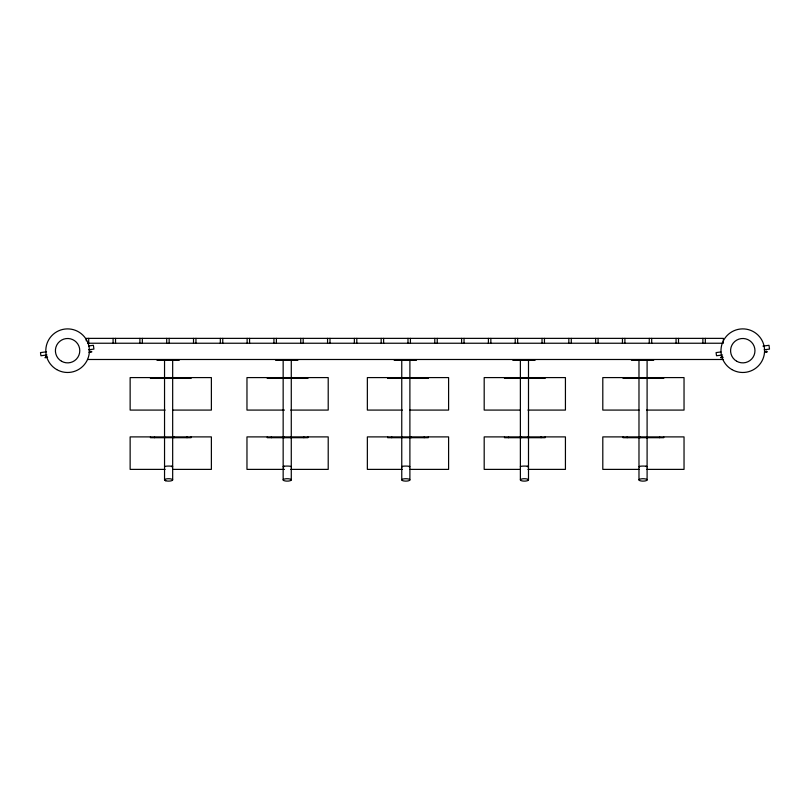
<?xml version="1.0" encoding="UTF-8"?>
<svg xmlns="http://www.w3.org/2000/svg" width="810" height="810" viewBox="0 0 810 810"><rect width="100%" height="100%" fill="white"/><g stroke="black" fill="none" stroke-linecap="round" stroke-linejoin="round"><path stroke-width="1.21" d="M88.573 345.941L93.403 345.303L93.909 349.1L88.543 349.798M46.545 351.803L40.5 352.593L40.915 355.752L46.96 354.952M44.904 357.686L47.577 357.332M88.867 352.218L91.905 351.813M762.959 346.103L769.004 345.303L769.5 349.1L764.144 349.798M720.93 351.955L716.091 352.593L716.506 355.752L722.55 354.952M720.495 357.686L723.168 357.332M764.458 352.218L767.495 351.813M87.541 343.238L723.381 343.238M87.541 359.488L723.381 359.488M156.978 360.298L179.273 360.298M275.592 360.298L297.877 360.298M394.197 360.298L416.482 360.298M512.801 360.298L535.096 360.298M631.415 360.298L653.7 360.298M165.139 410.083L130.137 410.083L130.137 377.592L211.38 377.592L211.38 410.083L172.631 410.083M284.472 410.083L246.969 410.083L246.969 377.592L328.212 377.592L328.212 410.083L290.719 410.083M402.347 410.083L367.355 410.083L367.355 377.592L448.598 377.592L448.598 410.083L409.85 410.083M520.435 410.083L484.188 410.083L484.188 377.592L565.431 377.592L565.431 410.083L527.938 410.083M639.039 410.083L602.802 410.083L602.802 377.592L684.035 377.592L684.035 410.083L646.542 410.083M165.139 469.385L130.137 469.385L130.137 436.894L211.38 436.894L211.38 469.385L172.631 469.385M284.472 469.385L246.969 469.385L246.969 436.894L328.212 436.894L328.212 469.385L290.719 469.385M402.347 469.385L367.355 469.385L367.355 436.894L448.598 436.894L448.598 469.385L409.85 469.385M520.435 469.385L484.188 469.385L484.188 436.894L565.431 436.894L565.431 469.385L527.938 469.385M639.039 469.385L602.802 469.385L602.802 436.894L684.035 436.894L684.035 469.385L646.542 469.385M766.543 351.945L766.432 351.135L766.209 351.985M722.399 356.613L722.5 357.412M721.528 356.724L721.639 357.534M721.204 356.764L721.305 357.575M90.953 351.945L90.841 351.135L90.619 351.985M46.808 356.613L46.909 357.412M45.937 356.724L46.048 357.534M45.603 356.764L45.714 357.575M723.381 342.114L723.381 338.367L86.275 338.367L86.275 340.868M705.318 338.367L705.318 343.359M702.878 338.367L702.878 343.359M678.507 338.367L678.507 343.359M676.067 338.367L676.067 343.359M663.724 377.592L663.724 378.402L623.103 378.402L623.103 377.592M663.724 436.894L663.724 437.704L623.103 437.704L623.103 436.894M659.664 377.592L659.664 378.402M659.664 436.894L659.664 437.704M651.696 338.367L651.696 343.359M649.266 338.367L649.266 343.359M647.099 359.934L647.099 479.915A4.06 1.205 0 0 1 641.014 480.958A4.06 1.205 0 0 1 641.014 478.872A4.06 1.205 0 0 1 647.099 479.915M646.663 377.592L646.663 378.402M646.663 436.894L646.663 437.704M640.163 377.592L640.163 378.402M640.163 436.894L640.163 437.704M638.979 359.934L638.979 479.915M627.173 377.592L627.173 378.402M627.173 436.894L627.173 437.704M624.895 338.367L624.895 343.359M622.455 338.367L622.455 343.359M598.084 338.367L598.084 343.359M595.644 338.367L595.644 343.359M571.273 338.367L571.273 343.359M568.833 338.367L568.833 343.359M545.12 377.592L545.12 378.402L504.498 378.402L504.498 377.592M545.12 436.894L545.12 437.704L504.498 437.704L504.498 436.894M544.462 338.367L544.462 343.359M542.032 338.367L542.032 343.359M541.06 377.592L541.06 378.402M541.06 436.894L541.06 437.704M528.495 359.934L528.495 479.915A4.06 1.205 0 0 1 522.399 480.958A4.06 1.205 0 0 1 522.399 478.872A4.06 1.205 0 0 1 528.495 479.915M528.059 377.592L528.059 378.402M528.059 436.894L528.059 437.704M521.559 377.592L521.559 378.402M521.559 436.894L521.559 437.704M520.374 359.934L520.374 479.915M517.651 338.367L517.651 343.359M515.221 338.367L515.221 343.359M508.558 377.592L508.558 378.402M508.558 436.894L508.558 437.704M490.85 338.367L490.85 343.359M488.41 338.367L488.41 343.359M464.039 338.367L464.039 343.359M461.599 338.367L461.599 343.359M437.228 338.367L437.228 343.359M434.788 338.367L434.788 343.359M428.287 377.592L428.287 378.402L387.666 378.402L387.666 377.592M428.287 436.894L428.287 437.704L387.666 437.704L387.666 436.894M424.227 377.592L424.227 378.402M424.227 436.894L424.227 437.704M411.227 377.592L411.227 378.402M411.227 436.894L411.227 437.704M410.417 338.367L410.417 343.359M409.89 359.934L409.89 479.915A4.06 1.205 0 0 1 403.795 480.958A4.06 1.205 0 0 1 403.795 478.872A4.06 1.205 0 0 1 409.89 479.915M407.987 338.367L407.987 343.359M401.76 359.934L401.76 479.915M391.726 377.592L391.726 378.402M391.726 436.894L391.726 437.704M383.616 338.367L383.616 343.359M381.176 338.367L381.176 343.359M356.805 338.367L356.805 343.359M354.365 338.367L354.365 343.359M329.994 338.367L329.994 343.359M327.554 338.367L327.554 343.359M307.901 377.592L307.901 378.402L267.28 378.402L267.28 377.592M307.901 436.894L307.901 437.704L267.28 437.704L267.28 436.894M303.841 377.592L303.841 378.402M303.841 436.894L303.841 437.704M303.183 338.367L303.183 343.359M300.753 338.367L300.753 343.359M291.276 359.934L291.276 479.915A4.06 1.205 0 0 1 285.181 480.958A4.06 1.205 0 0 1 285.181 478.872A4.06 1.205 0 0 1 291.276 479.915M290.841 377.592L290.841 378.402M290.841 436.894L290.841 437.704M284.34 377.592L284.34 378.402M284.34 436.894L284.34 437.704M283.156 359.934L283.156 479.915M276.382 338.367L276.382 343.359M273.942 338.367L273.942 343.359M271.35 377.592L271.35 378.402M271.35 436.894L271.35 437.704M249.571 338.367L249.571 343.359M247.131 338.367L247.131 343.359M222.76 338.367L222.76 343.359M220.32 338.367L220.32 343.359M195.949 338.367L195.949 343.359M193.519 338.367L193.519 343.359M191.069 377.592L191.069 378.402L150.447 378.402L150.447 377.592M191.069 436.894L191.069 437.704L150.447 437.704L150.447 436.894M187.009 377.592L187.009 378.402M187.009 436.894L187.009 437.704M174.008 377.592L174.008 378.402M174.008 436.894L174.008 437.704M172.672 359.934L172.672 479.915M169.148 338.367L169.148 343.359M166.708 338.367L166.708 343.359M164.541 359.934L164.541 479.915M154.518 377.592L154.518 378.402M154.518 436.894L154.518 437.704M142.337 338.367L142.337 343.359M139.897 338.367L139.897 343.359M115.526 338.367L115.526 343.359M113.086 338.367L113.086 343.359M88.715 338.367L88.715 343.359M520.506 466.854A4.131 0.618 0 0 1 522.45 466.155A4.131 0.618 0 0 1 527.452 466.256M527.3 466.256A4.131 0.618 0 0 1 527.948 466.995M639.525 466.995A4.131 0.618 0 0 1 640.619 466.195A4.131 0.618 0 0 1 646.056 466.256M645.914 466.256A4.131 0.618 0 0 1 646.957 466.854M402.155 466.995A4.131 0.618 0 0 1 405.749 466.074A4.131 0.618 0 0 1 409.344 466.995M283.702 466.995A4.131 0.618 0 0 1 284.34 466.256M284.199 466.256A4.131 0.618 0 0 1 289.19 466.155A4.131 0.618 0 0 1 291.134 466.854M164.683 466.854A4.131 0.618 0 0 1 166.627 466.155A4.131 0.618 0 0 1 171.629 466.256M171.477 466.256A4.131 0.618 0 0 1 172.125 466.995M165.736 480.765A4.06 1.205 0 0 0 172.53 480.219A4.06 1.205 0 0 0 167.559 478.75A4.06 1.205 0 0 0 165.736 480.765M736.685 361.24A12.18 12.18 0 0 0 754.96 350.69A12.18 12.18 0 0 0 736.685 340.129A12.18 12.18 0 0 0 736.685 361.24M731.875 369.562A21.799 21.799 0 0 0 764.579 350.69A21.799 21.799 0 0 0 731.875 331.806A21.799 21.799 0 0 0 731.875 369.562M61.509 361.24A12.18 12.18 0 0 0 79.785 350.69A12.18 12.18 0 0 0 61.509 340.129A12.18 12.18 0 0 0 61.509 361.24M56.7 369.562A21.799 21.799 0 0 0 89.394 350.69A21.799 21.799 0 0 0 56.7 331.806A21.799 21.799 0 0 0 56.7 369.562"/></g></svg>
